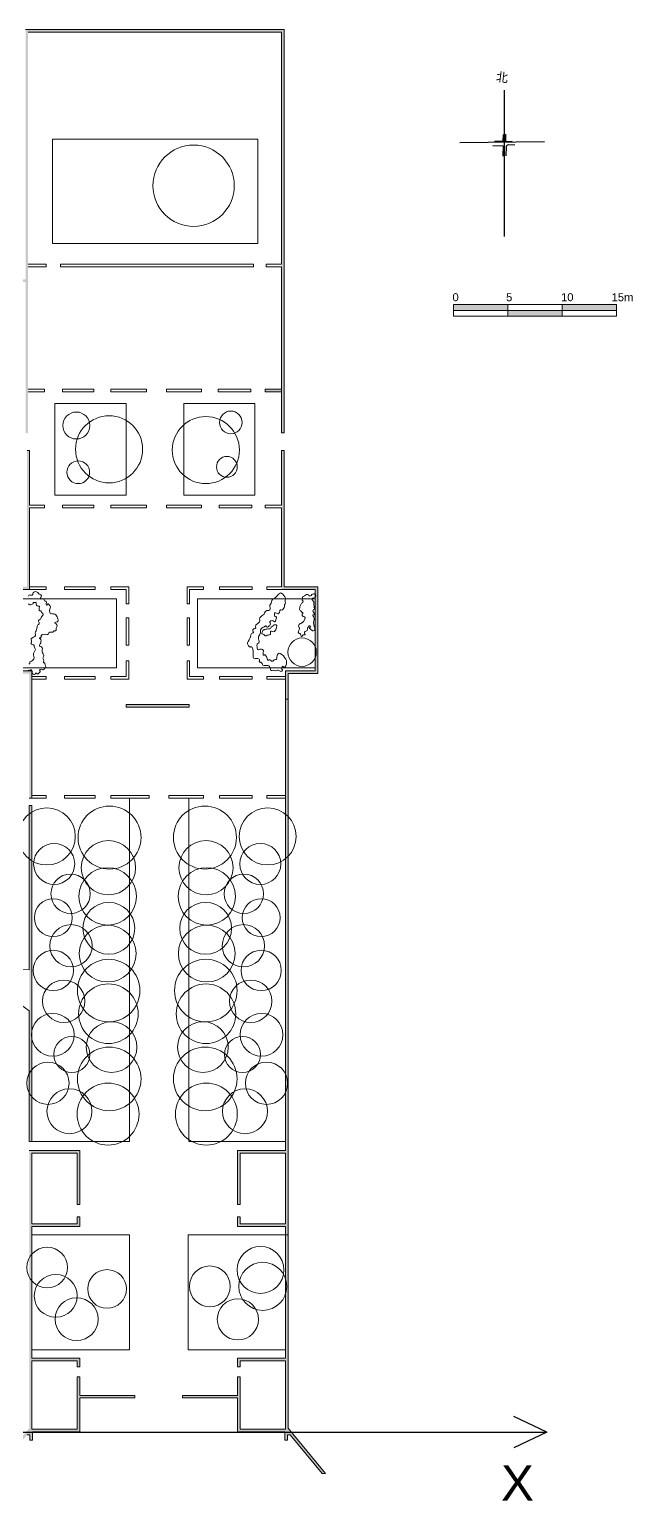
# Model space of a CAD drawing. Header units: millimetres. Extents: x -9917 to 681081, y -8103 to 293101.
# Drawn here: x 80939 to 136388, y -7128 to 127998 of the extents above; entities that cross this region are included whole.
import ezdxf

# ---------------------------------------------------------------- set-up
doc = ezdxf.new("R2010")
doc.units = ezdxf.units.MM
for name, color, linetype in [('archi', 7, 'Continuous'), ('rock', 30, 'Continuous'), ('坐标系', 7, 'Continuous'), ('比例尺、指北针', 7, 'Continuous')]:
    doc.layers.add(name, color=color, linetype=linetype)
for name, color, linetype, lineweight in [('archiw', 255, 'Continuous', 0), ('plant', 90, 'Continuous', 0), ('road', 50, 'Continuous', 0)]:
    doc.layers.add(name, color=color, linetype=linetype, lineweight=lineweight)
doc.styles.get("Standard").update_dxf_attribs({"font": 'arial.ttf'})

msp = doc.modelspace()

# ---------------------------------------------------------------- hatches: boundary and pattern name
at = {"lineweight": 15}
h = msp.add_hatch(dxfattribs=at)
h.set_pattern_fill('ANGLE', color=0)
h.set_pattern_definition([(0, (-197201.921, 82867.3096), (0, 6.985), [5.08, -1.905]), (90, (-197201.921, 82867.3096), (-6.985, 4e-16), [5.08, -1.905])])
h.paths.add_polyline_path([(124920, 102722), (119920, 102722), (119920, 102193), (124920, 102193)])
h.paths.add_polyline_path([(129920, 102193), (124920, 102193), (124920, 101664), (129920, 101664)])
h.paths.add_polyline_path([(134920, 102722), (129920, 102722), (129920, 102193), (134920, 102193)])
at = {"layer": 'archiw', "lineweight": 15}
h = msp.add_hatch(color=0, dxfattribs=at)
h.dxf.hatch_style = 1
h.paths.add_polyline_path([(2034, 4766), (1795, 4746), (1880, 3699), (2119, 3718)])
h.paths.add_polyline_path([(2314, 19669), (2074, 19659), (2099, 19109), (2339, 19120)])
h.paths.add_polyline_path([(2266, 20755), (2026, 20745), (2049, 20218), (2289, 20229)])
h.paths.add_polyline_path([(1622, 28506), (1862, 28519), (1811, 29413), (1571, 29399)])
h.paths.add_polyline_path([(1682, 31687), (1443, 31674), (1488, 30867), (1728, 30880)])
h.paths.add_polyline_path([(104122, 127758), (104122, 94953), (102619, 94953), (102619, 94713), (104122, 94713), (104122, 90938), (104362, 90938), (104362, 127758), (104362, 127998), (80583, 127998), (80583, 127758), (80583, 105038), (67095, 105038), (67095, 104566), (64754, 104566), (64754, 119844), (44763, 119844), (44763, 114596), (9495, 114596), (8212, 113274), (5853, 97610), (4160, 93590), (4160, 70024), (959, 66096), (-5863, 66096), (-5863, 42865), (-1639, 42865), (-1639, 37416), (1260, 37416), (1369, 33120), (-2714, 32981), (-1845, 16710), (895, 16710), (1635, 6752), (-2365, 6307), (-1927, -843), (42951, -2155), (43743, -1431), (45440, -1479), (47942, -1548), (47948, -1309), (45686, -1245), (45760, 1407), (45767, 1647), (45812, 3256), (47789, 3201), (47795, 3441), (46586, 3475), (46612, 4388), (46372, 4395), (46346, 3481), (45578, 3503), (45446, -1239), (43653, -1189), (42861, -1912), (2478, -732), (2383, 447), (2143, 428), (2236, -725), (-1701, -610), (-1874, 2219), (808, 2467), (785, 2706), (-1889, 2458), (-2112, 6094), (1653, 6513), (1737, 5466), (1976, 5485), (1891, 6539), (1136, 16710), (2447, 16710), (2428, 17120), (2188, 17110), (2196, 16950), (1118, 16950), (-1617, 16950), (-1834, 20997), (-59, 21057), (161, 17965), (2146, 18053), (2157, 17820), (2396, 17831), (2367, 18495), (2127, 18484), (2135, 18293), (384, 18215), (164, 21305), (-1846, 21237), (-1923, 22670), (1930, 22876), (1943, 22593), (2183, 22604), (2159, 23128), (-1936, 22910), (-2072, 25457), (2021, 25693), (1921, 27463), (1682, 27449), (1768, 25919), (-2084, 25697), (-2461, 32750), (1375, 32880), (1391, 32595), (1630, 32609), (1615, 32888), (1494, 37656), (-1399, 37656), (-1399, 43105), (-5623, 43105), (-5623, 65856), (1073, 65856), (4400, 69938), (4400, 93542), (6086, 97545), (8438, 113162), (9596, 114356), (44763, 114356), (44763, 90288), (43135, 90288), (43135, 90048), (43135, 89171), (43375, 89171), (43375, 90048), (44763, 90048), (44763, 87164), (45003, 87164), (45003, 100934), (64514, 100934), (64514, 87213), (64754, 87213), (64754, 87916), (65867, 87916), (65867, 88156), (64754, 88156), (64754, 101414), (64514, 101414), (64514, 101174), (45003, 101174), (45003, 114356), (45003, 119604), (64514, 119604), (64514, 104326), (64514, 103006), (64754, 103006), (64754, 103712), (64994, 103712), (64994, 104326), (67095, 104326), (67095, 87914), (67575, 87914), (67575, 88154), (67335, 88154), (67335, 104798), (80583, 104798), (80583, 90938), (80823, 90938), (80823, 127758)])
h = msp.add_hatch(color=0, dxfattribs=at)
h.dxf.hatch_style = 1
h.paths.add_polyline_path([(104122, 127758), (104122, 94713), (104122, 90938), (104362, 90938), (104362, 127758), (104362, 127998), (80583, 127998), (80583, 127758), (80583, 90938), (80823, 90938), (80823, 94713), (80823, 127758)])
h = msp.add_hatch(color=0, dxfattribs=at)
h.dxf.hatch_style = 1
h.paths.add_polyline_path([(81159, 68310), (81159, 68550), (81159, 68838), (81159, 69078), (77962, 69078), (77962, 76570), (80960, 76570), (80960, 76810), (80960, 89332), (80720, 89332), (80720, 76810), (77722, 76783), (77722, 68812), (80919, 68838), (80919, 57380), (81159, 57380), (81159, 57620)])
h = msp.add_hatch(color=0, dxfattribs=at)
h.dxf.hatch_style = 1
h.paths.add_polyline_path([(104122, 89332), (104122, 76570), (107219, 76570), (107219, 69078), (104487, 69078), (104487, 68838), (104487, 68550), (104487, 68310), (104487, 66467), (104727, 66467), (104727, 68838), (107459, 68838), (107459, 76810), (104362, 76810), (104362, 89332)])
h = msp.add_hatch(color=0, dxfattribs=at)
h.dxf.hatch_style = 1
h.paths.add_polyline_path([(104487, 66467), (104487, 25016), (100074, 25016), (100074, 20055), (100314, 20055), (100314, 24776), (104487, 24776), (104487, 18280), (100314, 18280), (100314, 18943), (100074, 18943), (100074, 18040), (104487, 18040), (104487, 5961), (100074, 5961), (100074, 5171), (100314, 5171), (100314, 5721), (104487, 5721), (104487, -566), (100314, -566), (100314, 4231), (100074, 4231), (100074, 2534), (95028, 2534), (95028, 2294), (100074, 2294), (100074, -806), (104431, -806), (104431, -1572), (104671, -1572), (104671, -1077), (104911, -1077), (107840, -4630), (108157, -4638), (104727, -477), (104727, 25016), (104727, 66467)])
h = msp.add_hatch(color=0, dxfattribs=at)
h.dxf.hatch_style = 1
h.paths.add_polyline_path([(95623, 65987), (89840, 65987), (89840, 65747), (95623, 65747)])
h = msp.add_hatch(color=0, dxfattribs=at)
h.dxf.hatch_style = 1
h.paths.add_polyline_path([(85571, 25016), (80919, 25016), (80919, -477), (77488, -4638), (77805, -4630), (80735, -1077), (80975, -1077), (80975, -1572), (81215, -1572), (81215, -806), (85571, -806), (85571, 2294), (90617, 2294), (90617, 2534), (85571, 2534), (85571, 4231), (85331, 4231), (85331, -566), (81159, -566), (81159, 5721), (85331, 5721), (85331, 5171), (85571, 5171), (85571, 5961), (81159, 5961), (81159, 18040), (85571, 18040), (85571, 18943), (85331, 18943), (85331, 18280), (81159, 18280), (81159, 24776), (85331, 24776), (85331, 20055), (85571, 20055)])
h.paths.add_polyline_path([(80919, 25842), (81159, 25842), (81159, 56712), (80919, 56712)])

# ---------------------------------------------------------------- linework, layer by layer
at = {"lineweight": 15}
for p, q in [((124920, 101664), (124920, 102722)), ((129920, 101664), (129920, 102722)), ((119920, 102193), (134920, 102193)), ((119920, 101664), (134920, 101664))]:
    msp.add_line(p, q, dxfattribs=at)
msp.add_lwpolyline([(119920, 101664), (119920, 102722), (134920, 102722), (134920, 101664)], dxfattribs=at)
at = {"layer": 'archi', "lineweight": 15}
for p, q in [((88417, 84294), (88417, 84054)), ((102619, 84294), (102619, 84054)), ((86972, 57620), (86972, 57380))]:
    msp.add_line(p, q, dxfattribs=at)
for points in [[(80823, 127758), (104122, 127758), (104122, 106434), (102698, 106434), (102698, 106194), (104122, 106194), (104122, 94953), (102619, 94953), (102619, 94713), (104122, 94713), (104122, 90938), (104362, 90938), (104362, 127758), (104362, 127998), (80583, 127998)], [(80823, 106194), (82472, 106194), (82472, 106434), (80823, 106434)], [(83812, 106434), (101544, 106434), (101544, 106194), (83812, 106194), (83812, 106434)], [(80823, 94713), (82327, 94713), (82327, 94953), (80823, 94953)], [(80720, 89332), (80960, 89332), (80960, 84294), (82327, 84294), (82327, 84054), (80960, 84054), (80960, 76810), (82493, 76810), (82493, 76570), (80960, 76570), (77962, 76570)], [(102619, 84054), (104122, 84054), (104122, 76810), (102752, 76810), (102752, 76570), (104122, 76570), (107219, 76570), (107219, 69078), (104487, 69078), (104487, 68838), (104487, 68550), (102752, 68550), (102752, 68310), (104487, 68310), (104487, 57620), (102752, 57620), (102752, 57380), (104487, 57380), (104487, 25016), (100074, 25016), (100074, 20055), (100314, 20055), (100314, 24776), (104487, 24776), (104487, 18280), (100314, 18280), (100314, 18943), (100074, 18943), (100074, 18040), (104487, 18040), (104487, 5961), (100074, 5961), (100074, 5171), (100314, 5171), (100314, 5721), (104487, 5721), (104487, -566), (100314, -566), (100314, 4231), (100074, 4231), (100074, 2534), (95028, 2534), (95028, 2294), (100074, 2294), (100074, -806), (104431, -806), (104431, -1572), (104671, -1572), (104671, -1077), (104911, -1077), (107840, -4630), (108157, -4638), (104727, -477), (104727, 25016), (104727, 68838), (107459, 68838), (107459, 76810), (104362, 76810), (104362, 89332), (104122, 89332), (104122, 84294), (102619, 84294)], [(88417, 84294), (91703, 84294), (91703, 84054), (88417, 84054)], [(98392, 84294), (101383, 84294), (101383, 84054), (98392, 84054), (98392, 84294)], [(77962, 69078), (81159, 69078), (81159, 68838), (81159, 68550), (82493, 68550), (82493, 68310), (81159, 68310), (81159, 57620), (82493, 57620), (82493, 57380), (81159, 57380), (80919, 57380)], [(86972, 57620), (84159, 57620), (84159, 57380), (86972, 57380)], [(88432, 57380), (88432, 57620), (91938, 57620), (91938, 57380), (88432, 57380)], [(96935, 57620), (96935, 57380), (93748, 57380), (93748, 57620), (96935, 57620)], [(101427, 57380), (98401, 57380), (98401, 57620), (101427, 57620), (101427, 57380)], [(80919, 41627), (78504, 41758), (78392, 39700), (80919, 37866), (80919, 25842), (81159, 25842), (81159, 56712), (80919, 56712), (80919, 41627)], [(80735, -1077), (80975, -1077), (80975, -1572), (81215, -1572), (81215, -806), (85571, -806), (85571, 2294), (90617, 2294), (90617, 2534), (85571, 2534), (85571, 4231), (85331, 4231), (85331, -566), (81159, -566), (81159, 5721), (85331, 5721), (85331, 5171), (85571, 5171), (85571, 5961), (81159, 5961), (81159, 18040), (85571, 18040), (85571, 18943), (85331, 18943), (85331, 18280), (81159, 18280), (81159, 24776), (85331, 24776), (85331, 20055), (85571, 20055), (85571, 25016), (81159, 25016), (80919, 25016)]]:
    msp.add_lwpolyline(points, dxfattribs=at)
for points in [[(86874, 94713), (86874, 94953), (83967, 94953), (83967, 94713)], [(91703, 94713), (91703, 94953), (88417, 94953), (88417, 94713)], [(96762, 94713), (96762, 94953), (93532, 94953), (93532, 94713)], [(101306, 94713), (101306, 94953), (98305, 94953), (98305, 94713)], [(83967, 84054), (83967, 84294), (86874, 84294), (86874, 84054)], [(93532, 84054), (93532, 84294), (96762, 84294), (96762, 84054)], [(84159, 76570), (86972, 76570), (86972, 76810), (84159, 76810)], [(88432, 76570), (89840, 76570), (89840, 75245), (90080, 75245), (90080, 76810), (88432, 76810)], [(96935, 76810), (95431, 76810), (95431, 75245), (95671, 75245), (95671, 76570), (96935, 76570)], [(101427, 76810), (98401, 76810), (98401, 76570), (101427, 76570)], [(89840, 73961), (89840, 71429), (90080, 71429), (90080, 73961)], [(95431, 73961), (95431, 71429), (95671, 71429), (95671, 73961)], [(89840, 70015), (89840, 68550), (88432, 68550), (88432, 68310), (90080, 68310), (90080, 70015)], [(95431, 70015), (95431, 68310), (96935, 68310), (96935, 68550), (95671, 68550), (95671, 70015)], [(86972, 68550), (84159, 68550), (84159, 68310), (86972, 68310)], [(98401, 68310), (101427, 68310), (101427, 68550), (98401, 68550)], [(89840, 65987), (95623, 65987), (95623, 65747), (89840, 65747)]]:
    msp.add_lwpolyline(points, close=True, dxfattribs=at)
at = {"layer": 'archiw', "lineweight": 15}
for p, q in [((104122, 94953), (104122, 94713)), ((80960, 76810), (80960, 76570)), ((81159, 68550), (81159, 68310)), ((104487, 68550), (104487, 68310)), ((104487, 66467), (104727, 66467)), ((81159, 57620), (81159, 57380)), ((104487, 57620), (104487, 57380))]:
    msp.add_line(p, q, dxfattribs=at)
at = {"layer": 'plant', "lineweight": 15}
for centre, radius in [((96033, 113640), 3736), ((85255, 91617), 1238), ((88267, 89431), 3083), ((97157, 89360), 3083), ((99451, 91903), 1040), ((85435, 87318), 1040), ((99093, 87819), 959), ((106009, 70796), 1305), ((82535, 53876), 2622), ((88305, 53770), 2896), ((97075, 53770), 2896), ((102845, 53876), 2622), ((83216, 51344), 1885), ((88207, 51002), 2494), ((97173, 51002), 2494), ((102165, 51344), 1885), ((84730, 48605), 1809), ((88135, 48365), 2638), ((97245, 48365), 2638), ((100651, 48605), 1809), ((83137, 46412), 1741), ((88241, 45433), 2383), ((97139, 45433), 2383), ((102244, 46412), 1741), ((84765, 43830), 1941), ((88137, 43114), 2610), ((97243, 43114), 2610), ((100615, 43830), 1941), ((83137, 41566), 1852), ((102244, 41566), 1852), ((88225, 39716), 2876), ((97155, 39716), 2876), ((84092, 38736), 1949), ((101288, 38736), 1949), ((88207, 37589), 2739), ((97173, 37589), 2739), ((83101, 35659), 1963), ((88489, 34521), 2328), ((96892, 34521), 2328), ((102279, 35659), 1963), ((84846, 33849), 1658), ((100535, 33849), 1658), ((88278, 31606), 2923), ((97103, 31606), 2923), ((82646, 31207), 1941), ((102734, 31207), 1941), ((88172, 28368), 2844), ((97208, 28368), 2844), ((84623, 28631), 2067), ((100757, 28631), 2067), ((82572, 14275), 1867), ((102182, 14057), 2154), ((83359, 11676), 1970), ((88080, 12309), 1777), ((97522, 12549), 1875), ((102396, 12549), 2206), ((85283, 9535), 1972), ((100101, 9514), 1891)]:
    msp.add_circle(centre, radius, dxfattribs=at)
at = {"layer": 'road', "lineweight": 15}
for points in [[(83048, 117916), (101928, 117916), (101928, 108324), (83048, 108324), (83048, 117916)], [(83292, 93648), (89835, 93648), (89835, 85221), (83292, 85221), (83292, 93648)], [(95124, 93648), (101667, 93648), (101667, 85221), (95124, 85221), (95124, 93648)], [(77962, 69357), (88946, 69357), (88946, 75695), (77962, 75695)], [(107219, 75695), (96380, 75695), (96380, 69357), (107219, 69357)], [(81159, 25842), (90155, 25842), (90155, 57380)], [(104487, 25842), (95582, 25842), (95582, 57380)], [(81159, 6711), (81159, 6711), (90128, 6711), (90128, 17275), (81159, 17275)], [(104487, 6711), (95523, 6711), (95523, 17275), (104727, 17275)]]:
    msp.add_lwpolyline(points, dxfattribs=at)
at = {"layer": 'rock', "lineweight": 15}
for points in [[(80836, 75931, -0.5252158), (81045, 76038, 0.5383869), (81265, 76157, -0.3947693), (81497, 76365, -0.258985), (81783, 76199, 0.2018908), (81920, 76097, -0.6350531), (81979, 75806, 1.0018671), (82063, 75695, -0.5945686), (82301, 75586, 0.3916201), (82402, 75491, -0.4975737), (82507, 75349, 0.071249), (82481, 75167, 0.9997342), (82589, 75167, -0.6684259), (82697, 75212, -0.0427456), (82854, 75025, -0.3167863), (82854, 74847, 0.2647593), (82816, 74459, 0.3356773), (83075, 74317, -0.313146), (83438, 74137, -0.06217), (83593, 73749, -0.5033354), (83453, 73575, 0.1347572), (83291, 73538, 0.5957345), (83291, 73473, -0.1108158), (83468, 73319, -0.3217587), (83470, 73138, 0.1902017), (83398, 72839, -0.5158506), (83326, 72771, 0.3326842), (83129, 72677, -0.3254284), (83021, 72623, 0.0843376), (82804, 72623, 0.3303036), (82695, 72509, -0.5055603), (82549, 72428, 0.2173182), (82342, 72428, -0.2231395), (82128, 72430, 0.7748096), (82076, 72368, -0.5992233), (82054, 72325, 0.6066296), (82011, 72237, -0.3300056), (82011, 72171, -0.2137735), (81897, 72106, 0.7894522), (81888, 72044, -0.3198121), (82015, 71848, -0.1515618), (81886, 71489, 0.5676705), (81958, 71311, -0.478083), (82123, 71027, 0.2886552), (82197, 70654, -0.3503906), (82221, 70376, 0.3034552), (82221, 70120, -0.2479499), (82244, 69896, 0.5699991), (82295, 69830, -0.5068189), (82371, 69748, 0.2226731), (82433, 69506, -0.5536809), (82371, 69320, 0.2600098), (82284, 69240, -0.532664), (82121, 69194, 0.3201321), (81917, 69211, 0.5301929), (81910, 69086, -0.4928372), (81910, 68976, 0.1010229), (81783, 68829, -0.5843864), (81636, 68829, 0.5843864), (81499, 68829, -0.4031607), (81280, 68764, -0.3103394), (81191, 68928, 0.1049963), (81172, 69112, 0.6147725), (81004, 69139, -0.5107625), (80811, 69139, 0.3997749)], [(104126, 76220, -0.1345545), (104479, 75751, -0.243683), (104464, 75593, 0.2966096), (104464, 75447, -0.3531557), (104443, 75249, 0.1927085), (104387, 75116, -0.1663826), (104237, 74704, -0.3923199), (104061, 74678, 0.5685384), (103972, 74637, -0.1125343), (103881, 74372, -0.3547025), (103765, 74332, -0.0266242), (103554, 74421, 0.6920116), (103468, 74340, -0.1951322), (103469, 74201, 0.4924639), (103531, 74098, -0.5619663), (103636, 73870, 0.1258719), (103567, 73675, -0.592969), (103431, 73616, 0.1190532), (103244, 73701, 0.3896801), (103054, 73583, 0.2551692), (103076, 73487, -0.3807255), (103076, 73306, -0.0399837), (102882, 73120, -0.5039833), (102705, 73166, 0.4749917), (102609, 73195, -0.004124), (102343, 73020, 0.1597652), (102198, 72842, 0.1166102), (102178, 72686, -0.2004411), (102071, 72336, 0.3221689), (102043, 71907, -0.4511617), (101949, 71595, 0.3440781), (101856, 71415, -0.0478137), (101880, 71144, 0.557623), (102047, 71040, -0.2259634), (102355, 71045, -0.4087012), (102443, 70815, 0.2084409), (102443, 70555, 0.4350638), (102514, 70530, -0.4160312), (102686, 70476, -0.063253), (102807, 70143, 0.4964803), (102946, 70080, -0.4089172), (103135, 70026, 0.5841626), (103370, 70026, -0.2874789), (103563, 70130, 0.4790566), (103693, 70273, -0.2302319), (103810, 70655, -0.3560395), (103995, 70680, -0.1269985), (104503, 70156, -0.2210459), (104547, 69613, -0.0704847), (104461, 69453, -0.5054401), (104282, 69453, 0.1319014), (104228, 69496, 0.5974142), (104182, 69460, -0.2818019), (104148, 69373, 0.5931223), (104170, 69216, -0.4108175), (104205, 69142, -0.3173406), (104054, 69036, -0.2060915), (103938, 69087, 0.3881485), (103695, 69105, -0.3453206), (103486, 69105, 0.3024643), (103249, 69124, -0.5650872), (103101, 69208, 0.1504767), (103008, 69485, 0.2143728), (102850, 69577, 0.0527565), (102475, 69577, -0.4126806), (102367, 69665, 0.367105), (102129, 69889, -0.5531919), (102076, 69984, 0.4423966), (102008, 70184, 0.1756804), (101718, 70202, -0.4955129), (101519, 70348, -0.009142), (101519, 70652, 0.0849914), (101432, 71222, 0.4906442), (101275, 71277, -0.2954805), (101186, 71277, -0.1703287), (101012, 71502, -0.2336308), (101050, 71778, 0.1026087), (101299, 72380, -0.3019837), (101482, 72567, 0.5539993), (101516, 72661, -0.2730124), (101491, 72857, -0.3126495), (101679, 72975, 0.4555117), (101741, 73041, -0.0472269), (101741, 73239, -0.2582932), (101831, 73371, 0.1203338), (102092, 73593, 0.2590271), (102108, 73727, -0.2558295), (102133, 73940, -0.0994354), (102435, 74226, 0.1976574), (102565, 74407, -0.3783016), (102863, 74619, 0.5662654), (103062, 74883, -0.3267644), (103166, 75293, 0.3059513), (103207, 75434, -0.3575124), (103286, 75633, 0.0830904), (103669, 75937, -0.0620044), (103984, 76210, -0.2570019), (104126, 76220, 0.4784947)], [(107154, 76147, 0.3466804), (106826, 76014, -0.5798884), (106630, 76014, 0.1904824), (106542, 76085, 0.2298901), (106312, 76049, -0.0299654), (106111, 75926, 0.3413891), (106051, 75796, -0.1943088), (106027, 75642, 0.4002605), (106059, 75504, -0.5374607), (106059, 75373, 0.2351732), (105810, 74942, -0.0833046), (105770, 74772, 0.3500051), (105802, 74662, -0.1168574), (105968, 74472, 0.2692312), (106031, 74433, -0.6867456), (106063, 74342, 0.3889662), (106035, 74124, 0.270427), (106184, 74057, -0.4911043), (106288, 73946, -0.2728685), (105879, 73447, 0.2622742), (105667, 73199, 0.3323243), (105715, 73100, -0.3539096), (105767, 72980, -0.0481729), (105667, 72721, 0.4017619), (105719, 72554, -0.219751), (105914, 72287, 0.8183262), (106030, 72287, -0.4831419), (106225, 72387, 0.8518409), (106273, 72458, -0.6443349), (106364, 72733, 0.4035853), (106512, 72908, -0.2452635), (106639, 73199, -0.4820127), (106763, 73171, -0.4187729), (106724, 73063, 0.5873874), (106717, 72967, -0.0851997), (106889, 72806, 0.5976881), (107148, 72847, 0.1706815), (107148, 73103, -0.0531305), (107063, 73463, -0.1465577), (107095, 73655, 0.1833947), (107119, 73911, 0.0943476), (106999, 74155, -0.8159802), (107059, 74223, 0.9493701), (107139, 74347, -0.2899526), (107011, 74668, -0.4134533), (107127, 74748, 0.5834945), (107167, 74796, -0.1077063), (107098, 75265, 0.2339581), (106985, 75540, -0.689313), (107075, 75784, 0.7996305), (107154, 76147, 2.163328)], [(81258, 75224, 0.1319437), (81144, 75189, -0.3687226), (80845, 75233, -0.0709138)], [(80894, 69723, 0.7866208), (80981, 69822, -0.5339413), (81022, 69926, 0.2351275), (81357, 70198, 0.2174633), (81357, 70389, -0.3038626), (81444, 70921, 0.3946247), (81444, 71170, -0.2175754), (81384, 71351, 0.283407), (81331, 71461, 0.0916615), (81142, 71538, -0.506844), (81093, 71646, 0.2446829), (81101, 71919, -0.4229239), (81164, 72091, 0.0539964), (81444, 72253, 0.3275486), (81501, 72436, -0.1849471), (81509, 72669, -0.0131539), (81592, 72850, 0.1336132), (81642, 73111, -0.2937293), (81770, 73350, 0.5215319), (81796, 73596, -0.5480467), (81818, 73747, 0.2049683), (82028, 73975, -0.1273476), (82157, 74166, 0.5116341), (82135, 74387, -0.2134517), (82021, 74545, 0.4457651), (81932, 74597, -0.4570266), (81848, 74648, -0.1160223), (81867, 74945, 0.5197306), (81809, 75019, -0.3529837), (81573, 75190, -0.1331995), (81573, 75271, 0.5398635), (81501, 75351, -0.0723629), (81349, 75351, 0.5654098), (81286, 75275, -0.4482352), (81258, 75224, -11.4632456)], [(102411, 72801, 0.0237433), (102317, 72575, 0.4281828), (102365, 72478, -0.1658283), (102567, 72332, 0.4090472), (102691, 72310, -0.1741282), (102933, 72372, 0.2057548), (103076, 72419, 0.2393665), (103097, 72471, -0.0445961), (103097, 72693, -0.5958096), (103186, 72731, 0.421927), (103541, 72778, 0.1119227), (103618, 72949, 0.0048993), (103671, 73232, 0.4271519), (103618, 73305, 0.0660964), (103437, 73305, 0.2718436), (103348, 73235, -0.2441741), (103242, 73143, 0.3226127), (103139, 73024, -0.4060016), (103036, 72935, 0.0960272), (102557, 72871, 0.0031989), (102463, 72838, 0.1419816), (102411, 72801, 5.3105271)]]:
    msp.add_lwpolyline(points, format="xyb", dxfattribs=at)
at = {"layer": '坐标系'}
for points in [[(128501, -843), (125459, 588)], [(-1927, -843), (128501, -843)], [(128501, -843), (125459, -2275)]]:
    msp.add_lwpolyline(points, dxfattribs=at)
at = {"layer": '比例尺、指北针'}
for p, q in [((124585, 122424), (124585, 108987)), ((128292, 117658), (120501, 117566)), ((124457, 117711), (123678, 117707)), ((124484, 118347), (124457, 117711)), ((124715, 118389), (124714, 117709)), ((124714, 117709), (125331, 117736)), ((123535, 117336), (124484, 117319)), ((124484, 117319), (124469, 116363)), ((124759, 117238), (124728, 116394)), ((125560, 117372), (124968, 117384))]:
    msp.add_line(p, q, dxfattribs=at)
msp.add_arc((124964, 117167), 217, 88.8608, 160.69351, dxfattribs=at)

# ---------------------------------------------------------------- texts
at = {"lineweight": 15}
for s, height, p in [('0 ', 735.2, (119831, 103034)), ('5', 735, (124761, 103034)), ('10', 735.2, (129811, 103034)), ('15m', 735.2, (134458, 103034))]:
    msp.add_text(s, height=height, dxfattribs=at).set_placement(p)
at = {"layer": '坐标系', "lineweight": 53}
msp.add_text('X', height=3240, dxfattribs=at).set_placement((124294, -7128))
at = {"layer": '比例尺、指北针', "lineweight": 53}
msp.add_text('北', height=814, rotation=352.73805, dxfattribs=at).set_placement((123788, 123261))

doc.saveas('drawing.dxf')
